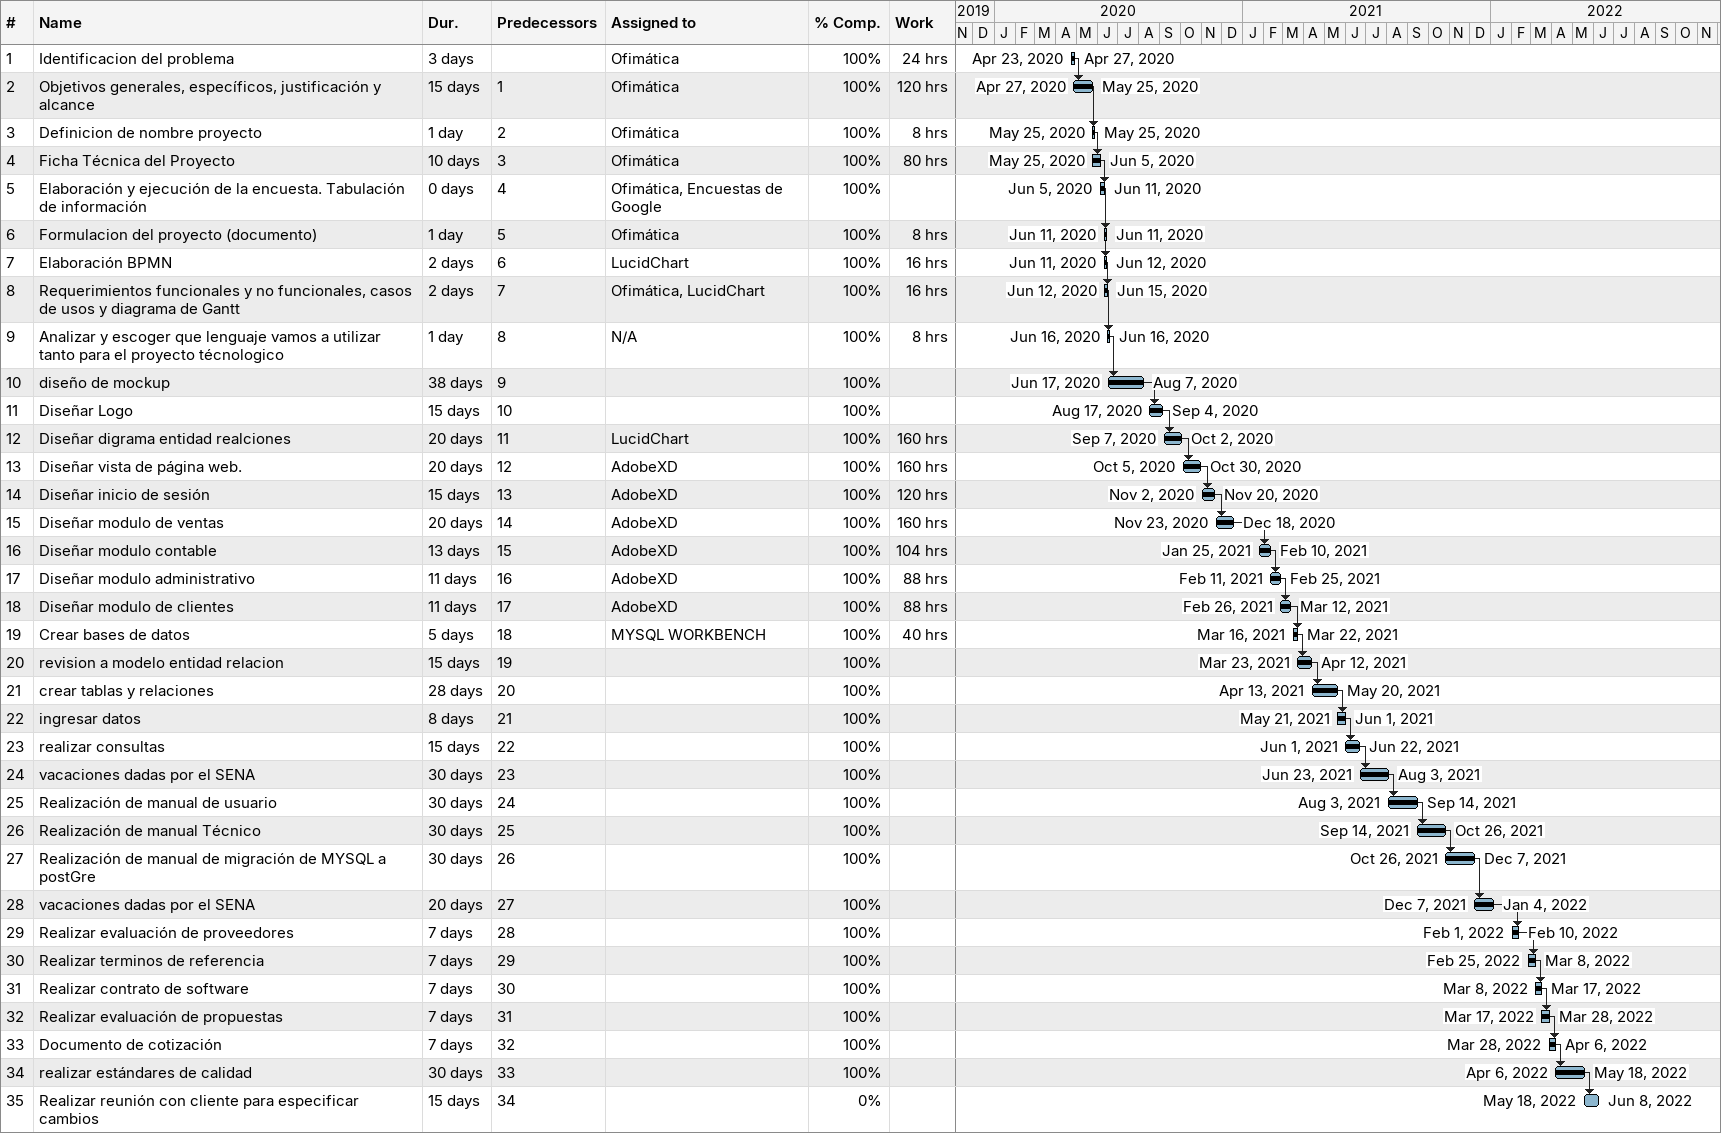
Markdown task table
| ID | Task | Duration | Start | Finish | Predecessors | Resources | % complete | Work (h) |
|---|---|---|---|---|---|---|---|---|
| 1 | Identificacion del problema | 3d | 2020-04-23 | 2020-04-27 |  | Ofimática | 100 | 24 |
| 2 | Objetivos generales, específicos, justificación y alcance | 15d | 2020-04-27 | 2020-05-25 | 1 | Ofimática | 100 | 120 |
| 3 | Definicion de nombre proyecto | 1d | 2020-05-25 | 2020-05-25 | 2 | Ofimática | 100 | 8 |
| 4 | Ficha Técnica del Proyecto | 10d | 2020-05-25 | 2020-06-05 | 3 | Ofimática | 100 | 80 |
| 5 | Elaboración y ejecución de la encuesta. Tabulación de información | 0d | 2020-06-05 | 2020-06-11 | 4 | Ofimática, Encuestas de Google | 100 |  |
| 6 | Formulacion del proyecto (documento) | 1d | 2020-06-11 | 2020-06-11 | 5 | Ofimática | 100 | 8 |
| 7 | Elaboración BPMN | 2d | 2020-06-11 | 2020-06-12 | 6 | LucidChart | 100 | 16 |
| 8 | Requerimientos funcionales y no funcionales, casos de usos y diagrama de Gantt | 2d | 2020-06-12 | 2020-06-15 | 7 | Ofimática, LucidChart | 100 | 16 |
| 9 | Analizar y escoger que lenguaje vamos a utilizar tanto para el proyecto técnologico | 1d | 2020-06-16 | 2020-06-16 | 8 | N/A | 100 | 8 |
| 10 | diseño de mockup | 38d | 2020-06-17 | 2020-08-07 | 9 |  | 100 |  |
| 11 | Diseñar Logo | 15d | 2020-08-17 | 2020-09-04 | 10 |  | 100 |  |
| 12 | Diseñar digrama entidad realciones | 20d | 2020-09-07 | 2020-10-02 | 11 | LucidChart | 100 | 160 |
| 13 | Diseñar vista de página web. | 20d | 2020-10-05 | 2020-10-30 | 12 | AdobeXD | 100 | 160 |
| 14 | Diseñar inicio de sesión | 15d | 2020-11-02 | 2020-11-20 | 13 | AdobeXD | 100 | 120 |
| 15 | Diseñar modulo de ventas | 20d | 2020-11-23 | 2020-12-18 | 14 | AdobeXD | 100 | 160 |
| 16 | Diseñar modulo contable | 13d | 2021-01-25 | 2021-02-10 | 15 | AdobeXD | 100 | 104 |
| 17 | Diseñar modulo administrativo | 11d | 2021-02-11 | 2021-02-25 | 16 | AdobeXD | 100 | 88 |
| 18 | Diseñar modulo de clientes | 11d | 2021-02-26 | 2021-03-12 | 17 | AdobeXD | 100 | 88 |
| 19 | Crear bases de datos | 5d | 2021-03-16 | 2021-03-22 | 18 | MYSQL WORKBENCH | 100 | 40 |
| 20 | revision a modelo entidad relacion | 15d | 2021-03-23 | 2021-04-12 | 19 |  | 100 |  |
| 21 | crear tablas y relaciones | 28d | 2021-04-13 | 2021-05-20 | 20 |  | 100 |  |
| 22 | ingresar datos | 8d | 2021-05-21 | 2021-06-01 | 21 |  | 100 |  |
| 23 | realizar consultas | 15d | 2021-06-01 | 2021-06-22 | 22 |  | 100 |  |
| 24 | vacaciones dadas por el SENA | 30d | 2021-06-23 | 2021-08-03 | 23 |  | 100 |  |
| 25 | Realización de manual de usuario | 30d | 2021-08-03 | 2021-09-14 | 24 |  | 100 |  |
| 26 | Realización de manual Técnico | 30d | 2021-09-14 | 2021-10-26 | 25 |  | 100 |  |
| 27 | Realización de manual de migración de MYSQL a postGre | 30d | 2021-10-26 | 2021-12-07 | 26 |  | 100 |  |
| 28 | vacaciones dadas por el SENA | 20d | 2021-12-07 | 2022-01-04 | 27 |  | 100 |  |
| 29 | Realizar evaluación de proveedores | 7d | 2022-02-01 | 2022-02-10 | 28 |  | 100 |  |
| 30 | Realizar terminos de referencia | 7d | 2022-02-25 | 2022-03-08 | 29 |  | 100 |  |
| 31 | Realizar contrato de software | 7d | 2022-03-08 | 2022-03-17 | 30 |  | 100 |  |
| 32 | Realizar evaluación de propuestas | 7d | 2022-03-17 | 2022-03-28 | 31 |  | 100 |  |
| 33 | Documento de cotización | 7d | 2022-03-28 | 2022-04-06 | 32 |  | 100 |  |
| 34 | realizar estándares de calidad | 30d | 2022-04-06 | 2022-05-18 | 33 |  | 100 |  |
| 35 | Realizar reunión con cliente para especificar cambios | 15d | 2022-05-18 | 2022-06-08 | 34 |  | 0 |  |
